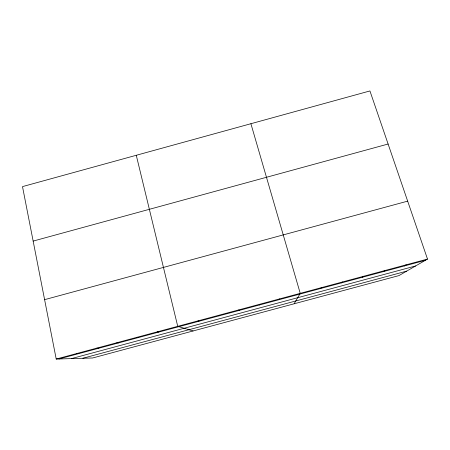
<?xml version="1.0" encoding="UTF-8"?>
<svg xmlns="http://www.w3.org/2000/svg" width="450" height="450" viewBox="0 0 450 450"><rect width="100%" height="100%" fill="white"/><g stroke="black" fill="none" stroke-linecap="round" stroke-linejoin="round"><path stroke-width="0.67" d="M279.562 299.565L279.748 298.856M294.159 303.778L300.234 293.344L250.903 123.722M320.642 288.506L321.373 287.651M341.533 282.881L342.54 281.947M362.447 277.245L363.735 276.244M383.394 271.609L384.958 270.529M404.37 265.961L406.215 264.803M427.5 259.071L399.009 275.574L92.683 357.975L56.216 359.055L22.5 186.609L369.934 90.945L427.5 259.071L56.216 359.055M33.154 241.088L388.108 144.028M44.606 299.661L407.661 201.139M58.933 358.971L425.374 260.303M71.438 358.605L415.592 265.972M82.834 358.267L406.693 271.125M76.399 353.616L78.857 353.61M96.615 348.176L98.809 348.238M116.854 342.726L118.789 342.855M137.121 337.269L138.791 337.472M157.41 331.802L158.822 332.077M193.084 330.969L177.733 326.329L136.271 155.284M198.079 320.85L198.962 321.266M218.458 315.366L219.071 315.855M238.86 309.87L239.209 310.433M259.29 304.369L259.374 305.004"/></g></svg>
